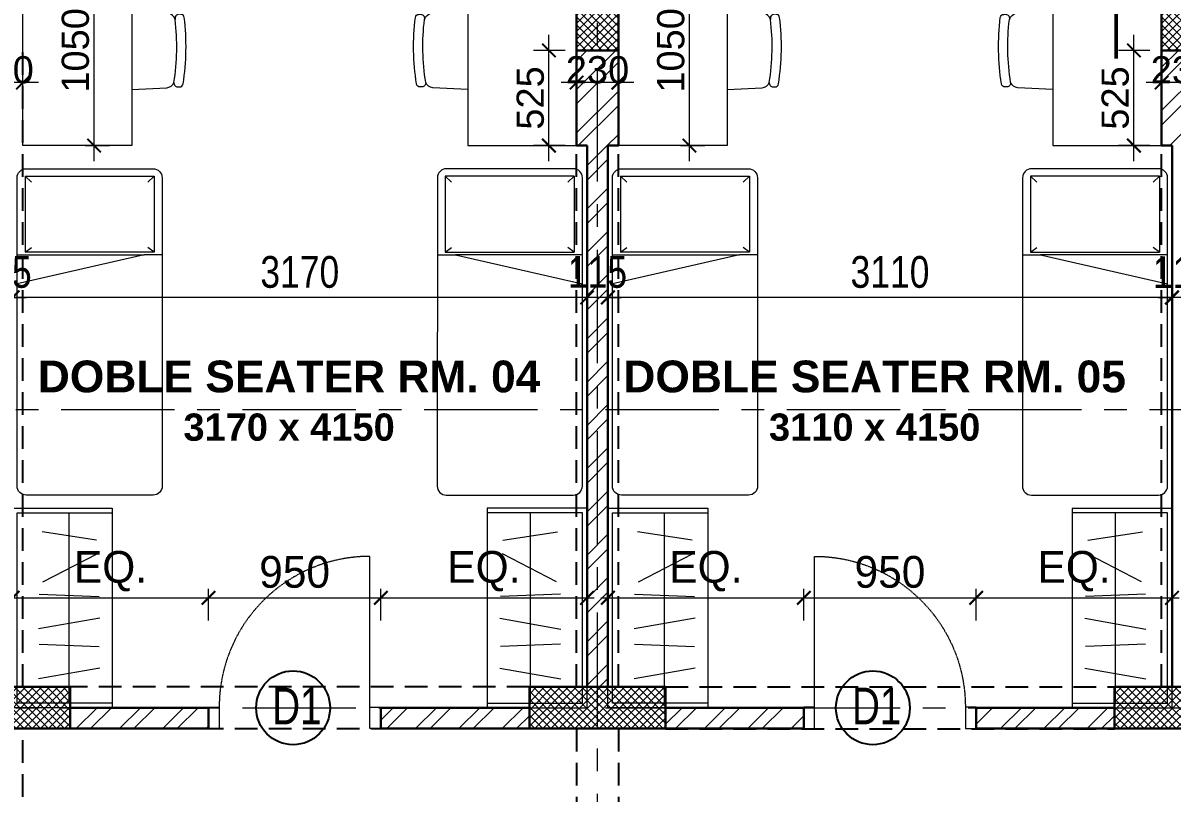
# Model space of a CAD drawing. Header units: millimetres. Extents: x -286480 to 108094, y -227925 to 10018.
# Drawn here: x -72742 to -66407, y -130936 to -126690 of the extents above; entities that cross this region are included whole.
import ezdxf

# ---------------------------------------------------------------- set-up
doc = ezdxf.new("R2010")
doc.units = ezdxf.units.MM
doc.header["$LTSCALE"] = 100
doc.header["$MEASUREMENT"] = 0
doc.header["$PDMODE"] = 67
doc.linetypes.add('CENTER', pattern=[2, 1.25, -0.25, 0.25, -0.25])
doc.linetypes.add('DASHED2', pattern=[0.375, 0.25, -0.125])
doc.layers.get('0').update_dxf_attribs({"lineweight": 25})
for name, color, linetype, lineweight in [('A-ANNO-COLUMN-HATCH', 253, 'Continuous', 9), ('A-ANNO-DOOR', 40, 'Continuous', 18), ('A-ANNO-GRID', 251, 'CENTER', 9), ('A-ANNO-TEXT', 7, 'Continuous', 25), ('A-ANNO-WALL', 1, 'Continuous', 30), ('beam', 3, 'Continuous', 20), ('dim', 7, 'Continuous', 13), ('DIM INTERIOR', 4, 'Continuous', 5), ('DW-NO', 7, 'Continuous', 25), ('FURNITURE LAYOUT', 37, 'Continuous', 15), ('S-COL', 4, 'Continuous', 30), ('WALL HATCH', 24, 'Continuous', 9)]:
    doc.layers.add(name, color=color, linetype=linetype, lineweight=lineweight)
doc.styles.add('ARIAL', font='arial.ttf', dxfattribs={"width": 0.8})
doc.styles.add('CENTURY-GOTHIC', font='GOTHIC.TTF', dxfattribs={"height": 175})
doc.styles.add('SIZE', font='arial.ttf', dxfattribs={"width": 0.75, "height": 200})
doc.styles.get("Standard").update_dxf_attribs({"font": 'sanss___.ttf'})
doc.styles.add('Tower', font='arial.ttf', dxfattribs={"height": 250})
doc.dimstyles.new('1.125', dxfattribs={"dimtxt": 175, "dimasz": 75, "dimexe": 50, "dimexo": 50, "dimgap": 50, "dimtad": 1, "dimdec": 0, "dimrnd": 5, "dimzin": 0, "dimdsep": 46, "dimtxsty": 'CENTURY-GOTHIC', "dimblk": 'ARCHTICK', "dimcen": 5, "dimdle": 40, "dimclrd": 256, "dimclre": 8, "dimclrt": 213, "dimadec": 0, "dimazin": 0, "dimtfac": 1, "dimtdec": 0, "dimtofl": 0, "dimtmove": 2, "dimatfit": 2, "dimldrblk": 'OPEN30', "dimfxl": 80, "dimtolj": 1, "dimtzin": 0, "dimlwd": 15, "dimlwe": 9, "dimarcsym": 1})
doc.dimstyles.new('D 75', dxfattribs={"dimtxt": 175, "dimasz": 75, "dimexe": 100, "dimexo": 100, "dimgap": 50, "dimtad": 1, "dimdec": 0, "dimrnd": 5, "dimzin": 0, "dimdsep": 46, "dimtxsty": 'ARIAL', "dimblk": 'ARCHTICK', "dimcen": 0.09, "dimdle": 100, "dimclrd": 256, "dimclrt": 256, "dimadec": 0, "dimazin": 0, "dimtfac": 1, "dimtdec": 0, "dimtix": 1, "dimtofl": 0, "dimtmove": 1, "dimatfit": 3, "dimfxl": 135, "dimtolj": 1, "dimtzin": 0, "dimlwd": 9, "dimlwe": 9, "dimarcsym": 0})
doc.dimstyles.new('D100', dxfattribs={"dimtxt": 175, "dimasz": 100, "dimexe": 85, "dimexo": 85, "dimgap": 25, "dimtad": 3, "dimdec": 0, "dimrnd": 5, "dimtxsty": 'Standard', "dimblk": 'ARCHTICK', "dimcen": 100, "dimdle": 85, "dimclrd": 256, "dimclre": 256, "dimclrt": 256, "dimadec": 0, "dimazin": 0, "dimtfac": 1, "dimtdec": 0, "dimtmove": 1, "dimatfit": 3, "dimfxl": 300, "dimlwd": -1, "dimlwe": -1, "dimarcsym": 0})
pattern_1 = [(45, (-169512.16, 128468.05), (-119.32427, 119.32427), []), (45, (-169432.6, 128468.05), (-119.32427, 119.32427), [])]
pattern_2 = [(45, (-189486.547, -163836.948), (-22.097087, 22.097087), []), (135, (-189486.547, -163836.948), (-22.097087, -22.097087), [])]

# ---------------------------------------------------------------- blocks, each defined once
blk = doc.blocks.new('A$C0E3E786B-flat-1')
at = {"ltscale": 0.1}
for p, q in [((855.2, 288.7, 0), (240.1, -46.1, 0)), ((1735, -1224.8, 0), (922.8, 268.6, 0)), ((220.2, -113.9, 0), (1032.4, -1607.3, 0)), ((1500.5, -885, 0), (875.6, -1225.1, 0)), ((1532.3, -852, 0), (1444.7, -899.7, 0)), ((1500.5, -885, 0), (1482.4, -924.7, 0)), ((1701.1, -1254, 0), (1500.5, -885, 0)), ((1444.7, -899.7, 0), (752.9, -1093.3, 0)), ((829.6, -1234.5, 0), (1444.7, -899.7, 0)), ((875.6, -1225.1, 0), (918.9, -1231.4, 0)), ((1076.3, -1594.1, 0), (875.6, -1225.1, 0)), ((1076.3, -1594.1, 0), (1701.1, -1254, 0)), ((1701.1, -1254, 0), (1654.4, -1240.9, 0)), ((1100.1, -1627.4, 0), (1715.1, -1292.6, 0)), ((1076.3, -1594.1, 0), (1090.9, -1547.7, 0))]:
    blk.add_line(p, q, dxfattribs=at)
for centre, start_param, end_param in [((879, 244.7, 0), 1.628397, 3.199193), ((264, -90, 0), 3.199193, 4.76999), ((1691.3, -1248.7, 0), 0.057601, 1.628397), ((1076.2, -1583.5, 0), 4.76999, 6.340786)]:
    blk.add_ellipse(centre, major_axis=(21.3, -45.2), ratio=0.996988, start_param=start_param, end_param=end_param, dxfattribs=at)
blk = doc.blocks.new('_ArchTick')
at = {"const_width": 0.15}
blk.add_lwpolyline([(-0.5, -0.5), (0.5, 0.5)], dxfattribs=at)
blk = doc.blocks.new('*D796')
at = {"layer": 'Defpoints', "color": 0, "ltscale": 0.1, "transparency": 16777216}
for p in [(-72799.1, -128202.9), (-72799.1, -128536.4, 5.7), (-69631.6, -128536.4, -10.1)]:
    blk.add_point(p, dxfattribs=at)
at = {"layer": 'dim', "color": 0, "lineweight": 9, "ltscale": 0.1, "transparency": 16777216}
for p, q in [((-72799.1, -128436.4), (-72799.1, -128102.9)), ((-69631.6, -128436.4), (-69631.6, -128102.9))]:
    blk.add_line(p, q, dxfattribs=at)
at = {"layer": 'dim', "lineweight": 9, "ltscale": 0.1, "transparency": 16777216}
blk.add_line((-69531.6, -128202.9), (-72899.1, -128202.9), dxfattribs=at)
at = {"layer": 'dim', "lineweight": 9, "ltscale": 0.1, "transparency": 16777216, "xscale": 75, "yscale": 75, "zscale": 75, "rotation": 180}
blk.add_blockref('_ArchTick', (-72799.1, -128202.9), dxfattribs=at)
at = {"layer": 'dim', "lineweight": 9, "ltscale": 0.1, "transparency": 16777216, "xscale": 75, "yscale": 75, "zscale": 75}
blk.add_blockref('_ArchTick', (-69631.6, -128202.9), dxfattribs=at)
at = {"layer": 'dim', "ltscale": 0.1, "transparency": 16777216, "insert": (-71215.4, -128063.5), "char_height": 175, "attachment_point": 5, "style": 'ARIAL'}
blk.add_mtext('\\A1;3170', dxfattribs=at)
blk = doc.blocks.new('*D797')
at = {"layer": 'Defpoints', "color": 0, "ltscale": 0.1, "transparency": 16777216}
for p in [(-69516.6, -128202.9), (-69516.6, -128536.4, -10.1), (-66406.6, -128536.5, 27.9)]:
    blk.add_point(p, dxfattribs=at)
at = {"layer": 'dim', "color": 0, "lineweight": 9, "ltscale": 0.1, "transparency": 16777216}
for p, q in [((-69516.6, -128436.4), (-69516.6, -128102.9)), ((-66406.6, -128436.5), (-66406.6, -128102.9))]:
    blk.add_line(p, q, dxfattribs=at)
at = {"layer": 'dim', "lineweight": 9, "ltscale": 0.1, "transparency": 16777216}
blk.add_line((-66306.6, -128202.9), (-69616.6, -128202.9), dxfattribs=at)
at = {"layer": 'dim', "lineweight": 9, "ltscale": 0.1, "transparency": 16777216, "xscale": 75, "yscale": 75, "zscale": 75, "rotation": 180}
blk.add_blockref('_ArchTick', (-69516.6, -128202.9), dxfattribs=at)
at = {"layer": 'dim', "lineweight": 9, "ltscale": 0.1, "transparency": 16777216, "xscale": 75, "yscale": 75, "zscale": 75}
blk.add_blockref('_ArchTick', (-66406.6, -128202.9), dxfattribs=at)
at = {"layer": 'dim', "ltscale": 0.1, "transparency": 16777216, "insert": (-67961.6, -128063.5), "char_height": 175, "attachment_point": 5, "style": 'ARIAL'}
blk.add_mtext('\\A1;3110', dxfattribs=at)
blk = doc.blocks.new('*D801')
at = {"layer": 'Defpoints', "color": 0, "ltscale": 0.1, "transparency": 16777216}
for p in [(-66406.6, -128204.3), (-66406.6, -128527.8, 0), (-66291.6, -128527.8)]:
    blk.add_point(p, dxfattribs=at)
at = {"layer": 'dim', "color": 0, "lineweight": 9, "ltscale": 0.1, "transparency": 16777216}
for p, q in [((-66406.6, -128427.8), (-66406.6, -128104.3)), ((-66291.6, -128427.8), (-66291.6, -128104.3))]:
    blk.add_line(p, q, dxfattribs=at)
at = {"layer": 'dim', "lineweight": 9, "ltscale": 0.1, "transparency": 16777216}
for p, q in [((-66406.6, -128204.3), (-66481.6, -128204.3)), ((-66291.6, -128204.3), (-66216.6, -128204.3))]:
    blk.add_line(p, q, dxfattribs=at)
at = {"layer": 'dim', "lineweight": 9, "ltscale": 0.1, "transparency": 16777216, "xscale": 75, "yscale": 75, "zscale": 75}
blk.add_blockref('_ArchTick', (-66406.6, -128204.3), dxfattribs=at)
at = {"layer": 'dim', "lineweight": 9, "ltscale": 0.1, "transparency": 16777216, "xscale": 75, "yscale": 75, "zscale": 75, "rotation": 180}
blk.add_blockref('_ArchTick', (-66291.6, -128204.3), dxfattribs=at)
at = {"layer": 'dim', "ltscale": 0.1, "transparency": 16777216, "insert": (-66349.1, -128064.9), "char_height": 175, "attachment_point": 5, "style": 'ARIAL'}
blk.add_mtext('\\A1;115', dxfattribs=at)
blk = doc.blocks.new('*D802')
at = {"layer": 'Defpoints', "color": 0, "ltscale": 0.1, "transparency": 16777216}
for p in [(-69516.6, -128202.8), (-69631.6, -128526.4), (-69516.6, -128526.4, 0)]:
    blk.add_point(p, dxfattribs=at)
at = {"layer": 'dim', "color": 0, "lineweight": 9, "ltscale": 0.1, "transparency": 16777216}
for p, q in [((-69631.6, -128426.4), (-69631.6, -128102.8)), ((-69516.6, -128426.4), (-69516.6, -128102.8))]:
    blk.add_line(p, q, dxfattribs=at)
at = {"layer": 'dim', "lineweight": 9, "ltscale": 0.1, "transparency": 16777216}
for p, q in [((-69631.6, -128202.8), (-69706.6, -128202.8)), ((-69516.6, -128202.8), (-69441.6, -128202.8))]:
    blk.add_line(p, q, dxfattribs=at)
at = {"layer": 'dim', "lineweight": 9, "ltscale": 0.1, "transparency": 16777216, "xscale": 75, "yscale": 75, "zscale": 75}
blk.add_blockref('_ArchTick', (-69631.6, -128202.8), dxfattribs=at)
at = {"layer": 'dim', "lineweight": 9, "ltscale": 0.1, "transparency": 16777216, "xscale": 75, "yscale": 75, "zscale": 75, "rotation": 180}
blk.add_blockref('_ArchTick', (-69516.6, -128202.8), dxfattribs=at)
at = {"layer": 'dim', "ltscale": 0.1, "transparency": 16777216, "insert": (-69574.1, -128063.5), "char_height": 175, "attachment_point": 5, "style": 'ARIAL'}
blk.add_mtext('\\A1;115', dxfattribs=at)
blk = doc.blocks.new('*D803')
at = {"layer": 'Defpoints', "color": 0, "ltscale": 0.1, "transparency": 16777216}
for p in [(-72914.1, -128202.9), (-72914.1, -128526.4, 0), (-72799.1, -128526.4)]:
    blk.add_point(p, dxfattribs=at)
at = {"layer": 'dim', "color": 0, "lineweight": 9, "ltscale": 0.1, "transparency": 16777216}
for p, q in [((-72914.1, -128426.4), (-72914.1, -128102.9)), ((-72799.1, -128426.4), (-72799.1, -128102.9))]:
    blk.add_line(p, q, dxfattribs=at)
at = {"layer": 'dim', "lineweight": 9, "ltscale": 0.1, "transparency": 16777216}
for p, q in [((-72914.1, -128202.9), (-72989.1, -128202.9)), ((-72799.1, -128202.9), (-72724.1, -128202.9))]:
    blk.add_line(p, q, dxfattribs=at)
at = {"layer": 'dim', "lineweight": 9, "ltscale": 0.1, "transparency": 16777216, "xscale": 75, "yscale": 75, "zscale": 75}
blk.add_blockref('_ArchTick', (-72914.1, -128202.9), dxfattribs=at)
at = {"layer": 'dim', "lineweight": 9, "ltscale": 0.1, "transparency": 16777216, "xscale": 75, "yscale": 75, "zscale": 75, "rotation": 180}
blk.add_blockref('_ArchTick', (-72799.1, -128202.9), dxfattribs=at)
at = {"layer": 'dim', "ltscale": 0.1, "transparency": 16777216, "insert": (-72856.6, -128063.5), "char_height": 175, "attachment_point": 5, "style": 'ARIAL'}
blk.add_mtext('\\A1;115', dxfattribs=at)
blk = doc.blocks.new('*D847')
at = {"layer": 'Defpoints', "color": 0, "ltscale": 0.1, "transparency": 16777216}
for p in [(-71719.1, -129859.3), (-72799.1, -129919.9, -18.6), (-71719.1, -130034.9, -4.9)]:
    blk.add_point(p, dxfattribs=at)
at = {"layer": 'dim', "lineweight": 15, "ltscale": 0.1, "transparency": 16777216}
blk.add_line((-72839.1, -129859.3), (-71679.1, -129859.3), dxfattribs=at)
at = {"layer": 'dim', "color": 8, "lineweight": 9, "ltscale": 0.1, "transparency": 16777216}
for p, q in [((-72799.1, -129869.9), (-72799.1, -129809.3)), ((-71719.1, -129984.9), (-71719.1, -129809.3))]:
    blk.add_line(p, q, dxfattribs=at)
at = {"layer": 'dim', "lineweight": 15, "ltscale": 0.1, "transparency": 16777216, "xscale": 75, "yscale": 75, "zscale": 75, "rotation": 180}
blk.add_blockref('_ArchTick', (-72799.1, -129859.3), dxfattribs=at)
at = {"layer": 'dim', "lineweight": 15, "ltscale": 0.1, "transparency": 16777216, "xscale": 75, "yscale": 75, "zscale": 75}
blk.add_blockref('_ArchTick', (-71719.1, -129859.3), dxfattribs=at)
at = {"layer": 'dim', "color": 213, "ltscale": 0.1, "transparency": 16777216, "insert": (-72259.1, -129712.7), "char_height": 175, "attachment_point": 5, "style": 'CENTURY-GOTHIC'}
blk.add_mtext('\\A1;EQ.', dxfattribs=at)
blk = doc.blocks.new('_Open30')
at = {"color": 0, "linetype": 'ByBlock', "lineweight": -2}
for p, q in [((-1, 0.268), (0, 0)), ((0, 0), (-1, -0.268)), ((0, 0), (-1, 0))]:
    blk.add_line(p, q, dxfattribs=at)
blk = doc.blocks.new('*D848')
at = {"layer": 'Defpoints', "color": 0, "ltscale": 0.1, "transparency": 16777216}
for p in [(-70769.1, -129859.3), (-71719.1, -130034.9, -13.2), (-70769.1, -130034.9, -13.2)]:
    blk.add_point(p, dxfattribs=at)
at = {"layer": 'dim', "lineweight": 15, "ltscale": 0.1, "transparency": 16777216}
blk.add_line((-71759.1, -129859.3), (-70729.1, -129859.3), dxfattribs=at)
at = {"layer": 'dim', "color": 8, "lineweight": 9, "ltscale": 0.1, "transparency": 16777216}
for p, q in [((-71719.1, -129984.9), (-71719.1, -129809.3)), ((-70769.1, -129984.9), (-70769.1, -129809.3))]:
    blk.add_line(p, q, dxfattribs=at)
at = {"layer": 'dim', "lineweight": 15, "ltscale": 0.1, "transparency": 16777216, "xscale": 75, "yscale": 75, "zscale": 75, "rotation": 180}
blk.add_blockref('_ArchTick', (-71719.1, -129859.3), dxfattribs=at)
at = {"layer": 'dim', "lineweight": 15, "ltscale": 0.1, "transparency": 16777216, "xscale": 75, "yscale": 75, "zscale": 75}
blk.add_blockref('_ArchTick', (-70769.1, -129859.3), dxfattribs=at)
at = {"layer": 'dim', "color": 213, "ltscale": 0.1, "transparency": 16777216, "insert": (-71244.1, -129717.4), "char_height": 175, "attachment_point": 5, "style": 'CENTURY-GOTHIC'}
blk.add_mtext('\\A1;950', dxfattribs=at)
blk = doc.blocks.new('*D849')
at = {"layer": 'Defpoints', "color": 0, "ltscale": 0.1, "transparency": 16777216}
for p in [(-69631.6, -129859.3), (-70769.1, -130034.9, -13), (-69631.6, -130034.9, -18.9)]:
    blk.add_point(p, dxfattribs=at)
at = {"layer": 'dim', "lineweight": 15, "ltscale": 0.1, "transparency": 16777216}
blk.add_line((-70809.1, -129859.3), (-69591.6, -129859.3), dxfattribs=at)
at = {"layer": 'dim', "color": 8, "lineweight": 9, "ltscale": 0.1, "transparency": 16777216}
for p, q in [((-70769.1, -129984.9), (-70769.1, -129809.3)), ((-69631.6, -129984.9), (-69631.6, -129809.3))]:
    blk.add_line(p, q, dxfattribs=at)
at = {"layer": 'dim', "lineweight": 15, "ltscale": 0.1, "transparency": 16777216, "xscale": 75, "yscale": 75, "zscale": 75, "rotation": 180}
blk.add_blockref('_ArchTick', (-70769.1, -129859.3), dxfattribs=at)
at = {"layer": 'dim', "lineweight": 15, "ltscale": 0.1, "transparency": 16777216, "xscale": 75, "yscale": 75, "zscale": 75}
blk.add_blockref('_ArchTick', (-69631.6, -129859.3), dxfattribs=at)
at = {"layer": 'dim', "color": 213, "ltscale": 0.1, "transparency": 16777216, "insert": (-70200.4, -129712.7), "char_height": 175, "attachment_point": 5, "style": 'CENTURY-GOTHIC'}
blk.add_mtext('\\A1;EQ.', dxfattribs=at)
blk = doc.blocks.new('*D851')
at = {"layer": 'Defpoints', "color": 0, "ltscale": 0.1, "transparency": 16777216}
for p in [(-68436.6, -129859.3), (-69516.6, -130045.4, -12), (-68436.6, -130034.9, -10.6)]:
    blk.add_point(p, dxfattribs=at)
at = {"layer": 'dim', "lineweight": 15, "ltscale": 0.1, "transparency": 16777216}
blk.add_line((-69556.6, -129859.3), (-68396.6, -129859.3), dxfattribs=at)
at = {"layer": 'dim', "color": 8, "lineweight": 9, "ltscale": 0.1, "transparency": 16777216}
for p, q in [((-69516.6, -129995.4), (-69516.6, -129809.3)), ((-68436.6, -129984.9), (-68436.6, -129809.3))]:
    blk.add_line(p, q, dxfattribs=at)
at = {"layer": 'dim', "lineweight": 15, "ltscale": 0.1, "transparency": 16777216, "xscale": 75, "yscale": 75, "zscale": 75, "rotation": 180}
blk.add_blockref('_ArchTick', (-69516.6, -129859.3), dxfattribs=at)
at = {"layer": 'dim', "lineweight": 15, "ltscale": 0.1, "transparency": 16777216, "xscale": 75, "yscale": 75, "zscale": 75}
blk.add_blockref('_ArchTick', (-68436.6, -129859.3), dxfattribs=at)
at = {"layer": 'dim', "color": 213, "ltscale": 0.1, "transparency": 16777216, "insert": (-68976.6, -129712.7), "char_height": 175, "attachment_point": 5, "style": 'CENTURY-GOTHIC'}
blk.add_mtext('\\A1;EQ.', dxfattribs=at)
blk = doc.blocks.new('*D852')
at = {"layer": 'Defpoints', "color": 0, "ltscale": 0.1, "transparency": 16777216}
for p in [(-67486.6, -129859.3), (-68436.6, -130034.9, -10.6), (-67486.6, -130034.9, -10.5)]:
    blk.add_point(p, dxfattribs=at)
at = {"layer": 'dim', "lineweight": 15, "ltscale": 0.1, "transparency": 16777216}
blk.add_line((-68476.6, -129859.3), (-67446.6, -129859.3), dxfattribs=at)
at = {"layer": 'dim', "color": 8, "lineweight": 9, "ltscale": 0.1, "transparency": 16777216}
for p, q in [((-68436.6, -129984.9), (-68436.6, -129809.3)), ((-67486.6, -129984.9), (-67486.6, -129809.3))]:
    blk.add_line(p, q, dxfattribs=at)
at = {"layer": 'dim', "lineweight": 15, "ltscale": 0.1, "transparency": 16777216, "xscale": 75, "yscale": 75, "zscale": 75, "rotation": 180}
blk.add_blockref('_ArchTick', (-68436.6, -129859.3), dxfattribs=at)
at = {"layer": 'dim', "lineweight": 15, "ltscale": 0.1, "transparency": 16777216, "xscale": 75, "yscale": 75, "zscale": 75}
blk.add_blockref('_ArchTick', (-67486.6, -129859.3), dxfattribs=at)
at = {"layer": 'dim', "color": 213, "ltscale": 0.1, "transparency": 16777216, "insert": (-67961.6, -129717.4), "char_height": 175, "attachment_point": 5, "style": 'CENTURY-GOTHIC'}
blk.add_mtext('\\A1;950', dxfattribs=at)
blk = doc.blocks.new('*D853')
at = {"layer": 'Defpoints', "color": 0, "ltscale": 0.1, "transparency": 16777216}
for p in [(-66406.6, -129859.3), (-67486.6, -130034.9, -10.5), (-66406.6, -130035, 26.1)]:
    blk.add_point(p, dxfattribs=at)
at = {"layer": 'dim', "lineweight": 15, "ltscale": 0.1, "transparency": 16777216}
blk.add_line((-67526.6, -129859.3), (-66366.6, -129859.3), dxfattribs=at)
at = {"layer": 'dim', "color": 8, "lineweight": 9, "ltscale": 0.1, "transparency": 16777216}
for p, q in [((-67486.6, -129984.9), (-67486.6, -129809.3)), ((-66406.6, -129985), (-66406.6, -129809.3))]:
    blk.add_line(p, q, dxfattribs=at)
at = {"layer": 'dim', "lineweight": 15, "ltscale": 0.1, "transparency": 16777216, "xscale": 75, "yscale": 75, "zscale": 75, "rotation": 180}
blk.add_blockref('_ArchTick', (-67486.6, -129859.3), dxfattribs=at)
at = {"layer": 'dim', "lineweight": 15, "ltscale": 0.1, "transparency": 16777216, "xscale": 75, "yscale": 75, "zscale": 75}
blk.add_blockref('_ArchTick', (-66406.6, -129859.3), dxfattribs=at)
at = {"layer": 'dim', "color": 213, "ltscale": 0.1, "transparency": 16777216, "insert": (-66946.6, -129712.7), "char_height": 175, "attachment_point": 5, "style": 'CENTURY-GOTHIC'}
blk.add_mtext('\\A1;EQ.', dxfattribs=at)
blk = doc.blocks.new('door-700')
at = {"linetype": 'Continuous'}
for p, q in [((-50, 100), (-50, 800)), ((-800, 100), (-800, 0)), ((0, 100), (0, 0))]:
    blk.add_line(p, q, dxfattribs=at)
at = {"linetype": 'DASHED2', "ltscale": 0.1}
blk.add_arc((-50, 100), 700, 90, 180, dxfattribs=at)
at = {"linetype": 'Continuous'}
for points in [[(-750, 0), (-800, 0), (-800, 100), (-750, 100)], [(0, 0), (-50, 0), (-50, 100), (0, 100)]]:
    blk.add_3dface(points, dxfattribs=at)
blk = doc.blocks.new('table')
at = {"layer": 'FURNITURE LAYOUT', "ltscale": 0.1, "extrusion": (0.00024973, 0.002858, 0.999996)}
for p, q in [((102448.2, -203232.7, 8), (102255.7, -203241.8, 8.1)), ((102248.5, -203652.8, 9.3), (102448.2, -203670.1, 9.3))]:
    blk.add_line(p, q, dxfattribs=at)
at = {"layer": 'FURNITURE LAYOUT', "ltscale": 0.1, "elevation": 7.1}
blk.add_lwpolyline([(102448.3, -202922.9), (103048.2, -202922.9), (103048.2, -203972.9), (102448.3, -203972.9)], close=True, dxfattribs=at)
at = {"layer": 'FURNITURE LAYOUT', "ltscale": 0.1, "extrusion": (0.00024973, 0.002858, 0.999996), "elevation": -547.2}
blk.add_lwpolyline([(102216, -203270, 0.431626), (102195.6, -203246), (102185.5, -203245.8, 0.368177), (102165.4, -203262.3, 0.069082), (102158.9, -203628.8, 0.368177), (102178.3, -203646), (102188.5, -203646.2, 0.497842), (102209, -203617.4)], format="xyb", dxfattribs=at)
at = {"layer": 'FURNITURE LAYOUT', "ltscale": 0.1, "extrusion": (0.00024973, 0.002858, 0.999996)}
for centre, radius, start, end in [((103479.8, -203469, -547.2), 1279.4, 171.05364, 186.65831), ((102261.7, -203291.1, -547.2), 50.4, 96.90514, 155.33566), ((102255.9, -203603.8, -547.2), 48.8, 196.10221, 261.32794)]:
    blk.add_arc(centre, radius, start, end, dxfattribs=at)
blk = doc.blocks.new('cb')
at = {"layer": 'FURNITURE LAYOUT', "ltscale": 0.1, "extrusion": (-0.008908, -0.002858, 0.999956)}
for p, q in [((-25800.7, -129393.6, 17.8), (-25800.7, -130443.6, 14.8)), ((-25632.1, -129587.2, 18.8), (-25969.4, -129527.9, 16)), ((-25967, -129720.4, 15.4), (-25636.4, -129706.4, 18.4)), ((-25632.1, -129862.6, 18), (-25969.4, -129803.2, 15.2)), ((-25967, -129995.7, 14.6), (-25636.4, -129981.8, 17.6)), ((-25945.4, -130063.9, 14.6), (-25647.1, -130217, 16.9)), ((-25649.6, -130293.4, 16.6), (-25950.5, -130338.9, 13.8))]:
    blk.add_line(p, q, dxfattribs=at)
at = {"layer": 'FURNITURE LAYOUT', "ltscale": 0.1, "extrusion": (-0.008908, -0.002858, 0.999956), "elevation": 617.5}
blk.add_lwpolyline([(-26112, -129367.4), (-26112.1, -130467.4), (-25562.1, -130467.4), (-25562, -129367.4)], close=True, dxfattribs=at)
blk.add_lwpolyline([(-25562, -129392.4), (-26087, -129392.4), (-26087.1, -130442.4), (-25562.1, -130442.4)], dxfattribs=at)
blk = doc.blocks.new('*D658')
at = {"layer": 'Defpoints', "color": 0, "ltscale": 0.1, "transparency": 16777216}
for p in [(-72971.7, -127018.3), (-72971.7, -127136.3, 22.2), (-72741.7, -127136.3, -72.3)]:
    blk.add_point(p, dxfattribs=at)
at = {"layer": 'DIM INTERIOR', "ltscale": 0.1, "transparency": 16777216}
for p, q in [((-72971.7, -127051.8), (-72971.7, -126933.3)), ((-72741.7, -127056.2), (-72741.7, -126933.3)), ((-72656.7, -127018.3), (-73056.7, -127018.3))]:
    blk.add_line(p, q, dxfattribs=at)
at = {"layer": 'DIM INTERIOR', "ltscale": 0.1, "transparency": 16777216, "xscale": 75, "yscale": 75, "zscale": 75, "rotation": 180}
blk.add_blockref('_ArchTick', (-72971.7, -127018.3), dxfattribs=at)
at = {"layer": 'DIM INTERIOR', "ltscale": 0.1, "transparency": 16777216, "xscale": 75, "yscale": 75, "zscale": 75}
blk.add_blockref('_ArchTick', (-72741.7, -127018.3), dxfattribs=at)
at = {"layer": 'DIM INTERIOR', "ltscale": 0.1, "transparency": 16777216, "insert": (-72856.7, -126948.6), "char_height": 175, "attachment_point": 5}
blk.add_mtext('{\\H0.85714x;230}', dxfattribs=at)
blk = doc.blocks.new('*D659')
at = {"layer": 'Defpoints', "color": 0, "ltscale": 0.1, "transparency": 16777216}
for p in [(-72504.3, -126315.8, -72.3), (-72349.7, -126315.8), (-72492.5, -127365.8, -189)]:
    blk.add_point(p, dxfattribs=at)
at = {"layer": 'DIM INTERIOR', "ltscale": 0.1, "transparency": 16777216}
for p, q in [((-72349.7, -127450.8), (-72349.7, -126230.8)), ((-72422.9, -126315.8), (-72264.7, -126315.8)), ((-72399.4, -127365.8), (-72264.7, -127365.8))]:
    blk.add_line(p, q, dxfattribs=at)
at = {"layer": 'DIM INTERIOR', "ltscale": 0.1, "transparency": 16777216, "xscale": 75, "yscale": 75, "zscale": 75}
for p, rotation in [((-72349.7, -126315.8), 90), ((-72349.7, -127365.8), 270)]:
    blk.add_blockref('_ArchTick', p, dxfattribs=dict(at, rotation=rotation))
at = {"layer": 'DIM INTERIOR', "ltscale": 0.1, "transparency": 16777216, "insert": (-72452, -126840.8), "char_height": 175, "attachment_point": 5, "rotation": 90}
blk.add_mtext('{\\H0.85714x;1050}', dxfattribs=at)
blk = doc.blocks.new('*D660')
at = {"layer": 'Defpoints', "color": 0, "ltscale": 0.1, "transparency": 16777216}
for p in [(-69689.2, -127018.3), (-69689.2, -127136.3, 22.2), (-69459.2, -127136.3, -72.3)]:
    blk.add_point(p, dxfattribs=at)
at = {"layer": 'DIM INTERIOR', "ltscale": 0.1, "transparency": 16777216}
for p, q in [((-69689.2, -127051.8), (-69689.2, -126933.3)), ((-69459.2, -127056.2), (-69459.2, -126933.3)), ((-69374.2, -127018.3), (-69774.2, -127018.3))]:
    blk.add_line(p, q, dxfattribs=at)
at = {"layer": 'DIM INTERIOR', "ltscale": 0.1, "transparency": 16777216, "xscale": 75, "yscale": 75, "zscale": 75, "rotation": 180}
blk.add_blockref('_ArchTick', (-69689.2, -127018.3), dxfattribs=at)
at = {"layer": 'DIM INTERIOR', "ltscale": 0.1, "transparency": 16777216, "xscale": 75, "yscale": 75, "zscale": 75}
blk.add_blockref('_ArchTick', (-69459.2, -127018.3), dxfattribs=at)
at = {"layer": 'DIM INTERIOR', "ltscale": 0.1, "transparency": 16777216, "insert": (-69574.2, -126948.6), "char_height": 175, "attachment_point": 5}
blk.add_mtext('{\\H0.85714x;230}', dxfattribs=at)
blk = doc.blocks.new('*D661')
at = {"layer": 'Defpoints', "color": 0, "ltscale": 0.1, "transparency": 16777216}
for p in [(-69221.8, -126315.8, -72.3), (-69067.2, -126315.8), (-69210, -127365.8, -189)]:
    blk.add_point(p, dxfattribs=at)
at = {"layer": 'DIM INTERIOR', "ltscale": 0.1, "transparency": 16777216}
for p, q in [((-69067.2, -127450.8), (-69067.2, -126230.8)), ((-69140.4, -126315.8), (-68982.2, -126315.8)), ((-69116.9, -127365.8), (-68982.2, -127365.8))]:
    blk.add_line(p, q, dxfattribs=at)
at = {"layer": 'DIM INTERIOR', "ltscale": 0.1, "transparency": 16777216, "xscale": 75, "yscale": 75, "zscale": 75}
for p, rotation in [((-69067.2, -126315.8), 90), ((-69067.2, -127365.8), 270)]:
    blk.add_blockref('_ArchTick', p, dxfattribs=dict(at, rotation=rotation))
at = {"layer": 'DIM INTERIOR', "ltscale": 0.1, "transparency": 16777216, "insert": (-69169.5, -126840.8), "char_height": 175, "attachment_point": 5, "rotation": 90}
blk.add_mtext('{\\H0.85714x;1050}', dxfattribs=at)
blk = doc.blocks.new('*D662')
at = {"layer": 'Defpoints', "color": 0, "ltscale": 0.1, "transparency": 16777216}
for p in [(-66464.2, -127018.3), (-66464.2, -127136.3, 22.2), (-66234.2, -127136.3, -72.3)]:
    blk.add_point(p, dxfattribs=at)
at = {"layer": 'DIM INTERIOR', "ltscale": 0.1, "transparency": 16777216}
for p, q in [((-66464.2, -127051.8), (-66464.2, -126933.3)), ((-66234.2, -127056.2), (-66234.2, -126933.3)), ((-66149.2, -127018.3), (-66549.2, -127018.3))]:
    blk.add_line(p, q, dxfattribs=at)
at = {"layer": 'DIM INTERIOR', "ltscale": 0.1, "transparency": 16777216, "xscale": 75, "yscale": 75, "zscale": 75, "rotation": 180}
blk.add_blockref('_ArchTick', (-66464.2, -127018.3), dxfattribs=at)
at = {"layer": 'DIM INTERIOR', "ltscale": 0.1, "transparency": 16777216, "xscale": 75, "yscale": 75, "zscale": 75}
blk.add_blockref('_ArchTick', (-66234.2, -127018.3), dxfattribs=at)
at = {"layer": 'DIM INTERIOR', "ltscale": 0.1, "transparency": 16777216, "insert": (-66349.2, -126948.6), "char_height": 175, "attachment_point": 5}
blk.add_mtext('{\\H0.85714x;230}', dxfattribs=at)
blk = doc.blocks.new('*D672')
at = {"layer": 'Defpoints', "color": 0, "ltscale": 0.1, "transparency": 16777216}
for p in [(-69841.9, -126840.8), (-69548.5, -126840.8, 42.6), (-69548.5, -127365.8, 42.6)]:
    blk.add_point(p, dxfattribs=at)
at = {"layer": 'DIM INTERIOR', "ltscale": 0.1, "transparency": 16777216}
for p, q in [((-69841.9, -127450.8), (-69841.9, -126755.8)), ((-69753, -126840.8), (-69926.9, -126840.8)), ((-69753, -127365.8), (-69926.9, -127365.8))]:
    blk.add_line(p, q, dxfattribs=at)
at = {"layer": 'DIM INTERIOR', "ltscale": 0.1, "transparency": 16777216, "xscale": 75, "yscale": 75, "zscale": 75}
for p, rotation in [((-69841.9, -126840.8), 90), ((-69841.9, -127365.8), 270)]:
    blk.add_blockref('_ArchTick', p, dxfattribs=dict(at, rotation=rotation))
at = {"layer": 'DIM INTERIOR', "ltscale": 0.1, "transparency": 16777216, "insert": (-69944.1, -127103.3), "char_height": 175, "attachment_point": 5, "rotation": 90}
blk.add_mtext('{\\H0.85714x;525}', dxfattribs=at)
blk = doc.blocks.new('*D673')
at = {"layer": 'Defpoints', "color": 0, "ltscale": 0.1, "transparency": 16777216}
for p in [(-66616.9, -126840.8), (-66323.5, -126840.8, 42.6), (-66323.5, -127365.8, 42.6)]:
    blk.add_point(p, dxfattribs=at)
at = {"layer": 'DIM INTERIOR', "ltscale": 0.1, "transparency": 16777216}
for p, q in [((-66616.9, -127450.8), (-66616.9, -126755.8)), ((-66528, -126840.8), (-66701.9, -126840.8)), ((-66528, -127365.8), (-66701.9, -127365.8))]:
    blk.add_line(p, q, dxfattribs=at)
at = {"layer": 'DIM INTERIOR', "ltscale": 0.1, "transparency": 16777216, "xscale": 75, "yscale": 75, "zscale": 75}
for p, rotation in [((-66616.9, -126840.8), 90), ((-66616.9, -127365.8), 270)]:
    blk.add_blockref('_ArchTick', p, dxfattribs=dict(at, rotation=rotation))
at = {"layer": 'DIM INTERIOR', "ltscale": 0.1, "transparency": 16777216, "insert": (-66719.1, -127103.3), "char_height": 175, "attachment_point": 5, "rotation": 90}
blk.add_mtext('{\\H0.85714x;525}', dxfattribs=at)

msp = doc.modelspace()

# ---------------------------------------------------------------- hatches: boundary and pattern name
at = {"layer": 'A-ANNO-COLUMN-HATCH', "lineweight": 9, "ltscale": 0.1}
h = msp.add_hatch(dxfattribs=at)
h.set_pattern_fill('ANSI37', color=256, scale=250, angle=-90)
h.set_pattern_definition([(315, (-105379.298, -24674.29), (22.097087, 22.097087), []), (45, (-105379.298, -24674.29), (-22.097087, 22.097087), [])])
h.paths.add_polyline_path([(-69689.1, -126090.8), (-69689.1, -126840.8), (-69459.1, -126840.8), (-69459.1, -126090.8)])
h = msp.add_hatch(dxfattribs=at)
h.set_pattern_fill('ANSI37', color=256, scale=250, angle=-90)
h.set_pattern_definition([(315, (-102154.298, -24674.29), (22.097087, 22.097087), []), (45, (-102154.298, -24674.29), (-22.097087, 22.097087), [])])
h.paths.add_polyline_path([(-66464.1, -126090.8), (-66464.1, -126840.8), (-66234.1, -126840.8), (-66234.1, -126090.8)])
h = msp.add_hatch(dxfattribs=at)
h.set_pattern_fill('ANSI37', color=256, scale=250)
h.set_pattern_definition([(45, (-189429.047, -163836.948), (-22.097087, 22.097087), []), (135, (-189429.047, -163836.948), (-22.097087, -22.097087), [])])
h.paths.add_polyline_path([(-72481.6, -130580.8), (-73231.6, -130580.8), (-73231.6, -130350.8), (-72481.6, -130350.8)])
h = msp.add_hatch(dxfattribs=at)
h.set_pattern_fill('ANSI37', color=256, scale=250)
h.set_pattern_definition(pattern_2)
h.paths.add_polyline_path([(-69199.1, -130580.8), (-69949.1, -130580.8), (-69949.1, -130350.8), (-69199.1, -130350.8)])
h = msp.add_hatch(dxfattribs=at)
h.set_pattern_fill('ANSI37', color=256, scale=250)
h.set_pattern_definition(pattern_2)
h.paths.add_polyline_path([(-65974.1, -130580.8), (-66724.1, -130580.8), (-66724.1, -130350.8), (-65974.1, -130350.8)])
at = {"layer": 'WALL HATCH', "ltscale": 0.1}
h = msp.add_hatch(dxfattribs=at)
h.set_pattern_fill('ANSI32', color=256, scale=450, style=0)
h.set_pattern_definition(pattern_1)
h.paths.add_polyline_path([(-69689.1, -126840.8), (-69459.1, -126840.8), (-69459.1, -127365.8), (-69689.1, -127365.8)])
h = msp.add_hatch(dxfattribs=at)
h.set_pattern_fill('ANSI32', color=256, scale=450, style=0)
h.set_pattern_definition(pattern_1)
h.paths.add_polyline_path([(-66464.1, -126840.9), (-66234.1, -126840.9), (-66234.1, -127365.9), (-66464.1, -127365.9)])
h = msp.add_hatch(dxfattribs=at)
h.set_pattern_fill('ANSI32', color=256, scale=450, style=0)
h.set_pattern_definition(pattern_1)
h.paths.add_polyline_path([(-69631.6, -127365.8), (-69516.6, -127365.8), (-69516.6, -130350.7), (-69631.6, -130350.7)])
h = msp.add_hatch(dxfattribs=at)
h.set_pattern_fill('ANSI32', color=256, scale=450, style=0)
h.set_pattern_definition([(45, (-64480.64, -26915.17), (-119.32427, 119.32427), []), (45, (-64401.09, -26915.17), (-119.32427, 119.32427), [])])
h.paths.add_polyline_path([(-72481.6, -130580.8), (-72481.6, -130465.8), (-71719.1, -130465.8), (-71719.1, -130580.8)])
h = msp.add_hatch(dxfattribs=at)
h.set_pattern_fill('ANSI32', color=256, scale=450, style=0)
h.set_pattern_definition([(45, (-62848.02, -26915.16), (-119.32427, 119.32427), []), (45, (-62768.47, -26915.16), (-119.32427, 119.32427), [])])
h.paths.add_polyline_path([(-70769.1, -130580.8), (-70769.1, -130465.8), (-69949.1, -130465.8), (-69949.1, -130580.8)])
h = msp.add_hatch(dxfattribs=at)
h.set_pattern_fill('ANSI32', color=256, scale=450, style=0)
h.set_pattern_definition([(45, (-61255.64, -26915.17), (-119.32427, 119.32427), []), (45, (-61176.09, -26915.17), (-119.32427, 119.32427), [])])
h.paths.add_polyline_path([(-68436.6, -130465.8), (-69199.1, -130465.8), (-69199.1, -130580.8), (-68436.6, -130580.8)])
h = msp.add_hatch(dxfattribs=at)
h.set_pattern_fill('ANSI32', color=256, scale=450, style=0)
h.set_pattern_definition([(45, (-59623.02, -26915.16), (-119.32427, 119.32427), []), (45, (-59543.47, -26915.16), (-119.32427, 119.32427), [])])
h.paths.add_polyline_path([(-67486.6, -130580.8), (-67486.6, -130465.8), (-66724.1, -130465.8), (-66724.1, -130580.8)])

# ---------------------------------------------------------------- linework, layer by layer
at = {"color": 12, "ltscale": 0.5, "true_color": 0xe00000, "const_width": 20, "elevation": 13.9}
msp.add_lwpolyline([(-66714.4, -126885.8), (-66714.4, -124748.7), (-66954.7, -124748.7)], dxfattribs=at)
at = {"layer": 'A-ANNO-GRID', "color": 54, "ltscale": 5}
for p, q in [((-69574.1, -140564.6, -6.8), (-69574.1, -124318.5, -6.8)), ((-83530.6, -128820.8, 98.4), (-57703.4, -128820.8, 98.4))]:
    msp.add_line(p, q, dxfattribs=at)
at = {"layer": 'A-ANNO-GRID', "color": 6, "ltscale": 5}
msp.add_line((-83530.6, -130465.8, 12.8), (-57703.4, -130465.8, 12.8), dxfattribs=at)
at = {"layer": 'A-ANNO-WALL', "ltscale": 0.1, "extrusion": (-5.90536e-11, -0.002858, 0.999996)}
for p, q in [((-69631.6, -127365.8, 22), (-69631.6, -130350.8, 13.5)), ((-66406.6, -127365.8, 60), (-66406.6, -130350.9, 51.5)), ((-71719.1, -130465.8, 13.2), (-72481.6, -130465.8, 13.2)), ((-71719.1, -130580.8, 21.3), (-71719.1, -130465.8, 21.6)), ((-69949.1, -130465.8, 13.2), (-70769.1, -130465.8, 13.2)), ((-70769.1, -130580.8, 21.2), (-70769.1, -130465.8, 21.5)), ((-71719.1, -130580.8, 12.8), (-72481.6, -130580.8, 12.8)), ((-69949.1, -130580.8, 12.8), (-70769.1, -130580.8, 12.8))]:
    msp.add_line(p, q, dxfattribs=at)
at = {"layer": 'A-ANNO-WALL', "ltscale": 0.1, "extrusion": (5.90536e-11, -0.002858, 0.999996)}
for p, q in [((-69516.6, -127365.8, 22), (-69516.6, -130350.8, 13.5)), ((-69199.1, -130465.8, 13.2), (-68436.6, -130465.8, 15.8)), ((-68436.6, -130580.8, 15.5), (-68436.6, -130465.8, 15.8)), ((-67486.6, -130465.8, 15.8), (-66724.1, -130465.8, 13.2)), ((-67486.6, -130580.8, 15.5), (-67486.6, -130465.8, 15.8)), ((-69199.1, -130580.8, 12.8), (-68436.6, -130580.8, 15.5)), ((-67486.6, -130580.8, 15.5), (-66724.1, -130580.8, 12.8))]:
    msp.add_line(p, q, dxfattribs=at)
at = {"layer": 'A-ANNO-WALL', "ltscale": 0.1}
for points, elevation in [([(-69689.1, -126840.8), (-69689.1, -127365.8), (-69631.6, -127365.8)], 7.7), ([(-69459.1, -126840.8), (-69459.1, -127365.8), (-69516.6, -127365.8)], 7.7), ([(-66464.1, -126840.9), (-66464.1, -127365.9), (-66406.6, -127365.9)], 38.5)]:
    msp.add_lwpolyline(points, dxfattribs=dict(at, elevation=elevation))
at = {"layer": 'beam', "linetype": 'DASHED2', "lineweight": -2, "ltscale": 5, "extrusion": (-5.90536e-11, -0.002858, 0.999996)}
for p, q in [((-69949.1, -130350.9, 12.8), (-72481.6, -130350.9, 12.8)), ((-69949.1, -130580.9, 12.8), (-72481.6, -130580.9, 12.8))]:
    msp.add_line(p, q, dxfattribs=at)
at = {"layer": 'beam', "linetype": 'DASHED2', "lineweight": -2, "ltscale": 5, "extrusion": (5.90536e-11, -0.002858, 0.999996)}
for p, q in [((-69199.1, -130350.9, 12.8), (-66724.1, -130350.9, 12.8)), ((-69199.1, -130580.9, 12.8), (-66724.1, -130580.9, 12.8))]:
    msp.add_line(p, q, dxfattribs=at)
at = {"layer": 'beam', "linetype": 'DASHED2', "lineweight": -2, "ltscale": 5}
for points, elevation in [([(-72741.6, -130350.9), (-72741.6, -126840.8)], 12.8), ([(-69689.1, -130350.9), (-69689.1, -126840.8)], 7.7), ([(-69459.1, -130350.9), (-69459.1, -126840.8)], 7.7), ([(-66464.1, -130350.9), (-66464.1, -126840.8)], 7.7), ([(-72741.6, -132080.9), (-72741.6, -130580.9)], 12.8), ([(-69689.1, -130580.9), (-69689.1, -132080.9)], 7.7), ([(-69689.1, -130580.9), (-69689.1, -132080.9)], 7.7), ([(-69459.1, -130580.9), (-69459.1, -132080.9)], 7.7), ([(-69459.1, -130580.9), (-69459.1, -132080.9)], 7.7)]:
    msp.add_lwpolyline(points, dxfattribs=dict(at, elevation=elevation))
at = {"layer": 'DW-NO', "color": 51}
for centre in [(-71252.5, -130465.8, 90), (-68055.9, -130465.8, -100)]:
    msp.add_circle(centre, 203.6, dxfattribs=at)
at = {"layer": 'S-COL', "ltscale": 0.1}
for points, elevation in [([(-69689.1, -126090.8), (-69689.1, -126840.8), (-69459.1, -126840.8), (-69459.1, -126090.8)], 38.4), ([(-66464.1, -126090.8), (-66464.1, -126840.8), (-66234.1, -126840.8), (-66234.1, -126090.8)], 51.3), ([(-72481.6, -130580.8), (-73231.6, -130580.8), (-73231.6, -130350.8), (-72481.6, -130350.8)], -19.6), ([(-69199.1, -130580.8), (-69949.1, -130580.8), (-69949.1, -130350.8), (-69199.1, -130350.8)], 7.7), ([(-65974.1, -130580.8), (-66724.1, -130580.8), (-66724.1, -130350.8), (-65974.1, -130350.8)], 7.7)]:
    msp.add_lwpolyline(points, close=True, dxfattribs=dict(at, elevation=elevation))

# ---------------------------------------------------------------- block references
at = {"layer": 'A-ANNO-DOOR', "extrusion": (-5.90536e-11, -0.002858, 0.999996), "xscale": 1.187500030388742, "yscale": 1.187500030388742, "zscale": 1.187500030388742}
msp.add_blockref('door-700', (-70769.1, -130580.2, 394.7), dxfattribs=at)
at = {"layer": 'A-ANNO-DOOR', "extrusion": (5.90536e-11, -0.002858, 0.999996), "xscale": -1.187500030388742, "yscale": 1.187500030388742, "zscale": 1.187500030388742}
msp.add_blockref('door-700', (-68436.6, -130580.1, 388.7), dxfattribs=at)
at = {"layer": 'FURNITURE LAYOUT', "rotation": 180}
for name, p in [('table', (30306.5, -330288.7, 5.7)), ('table', (33589, -330288.7, 0.7)), ('cb', (-95744.8, -259834.5, -45.3)), ('cb', (-92519.8, -259834.6, -7.3))]:
    msp.add_blockref(name, p, dxfattribs=at)
at = {"layer": 'FURNITURE LAYOUT', "xscale": -1, "rotation": 180}
for name, p in [('table', (-172737.3, -330288.7, 0.7)), ('table', (-169512.3, -330288.7, 31.4)), ('cb', (-46685.9, -259834.4, 9.9)), ('cb', (-43403.4, -259834.4, -60.3))]:
    msp.add_blockref(name, p, dxfattribs=at)
at = {"layer": 'FURNITURE LAYOUT', "ltscale": 0.1, "extrusion": (-0.000249617, 0.002858, -0.999996), "xscale": -1, "rotation": 208.5527968111924}
for p in [(72800.2, -129447.9, -367.5), (66292.4, -129447.9, -369.1)]:
    msp.add_blockref('A$C0E3E786B-flat-1', p, dxfattribs=at)
at = {"layer": 'FURNITURE LAYOUT', "ltscale": 0.1, "extrusion": (0.000249617, 0.002858, -0.999996), "rotation": 151.447203188665}
for p in [(72913, -129447.8, -403.8), (66405.1, -129447.8, -402.2)]:
    msp.add_blockref('A$C0E3E786B-flat-1', p, dxfattribs=at)
at = {"layer": 'FURNITURE LAYOUT', "ltscale": 0.1, "extrusion": (-5.3212e-11, -0.002858, 0.999996), "zscale": -1, "rotation": 151.4407747083502}
msp.add_blockref('A$C0E3E786B-flat-1', (-69518.6, -129448, 386), dxfattribs=at)
at = {"layer": 'FURNITURE LAYOUT', "ltscale": 0.1, "extrusion": (5.3212e-11, -0.002858, 0.999996), "xscale": -1, "zscale": -1, "rotation": 208.5592252917924}
msp.add_blockref('A$C0E3E786B-flat-1', (-69630.6, -129448, 386), dxfattribs=at)

# ---------------------------------------------------------------- texts
at = {"layer": 'A-ANNO-TEXT', "char_height": 150, "width": 2908.602, "attachment_point": 5, "style": 'Tower'}
for s, insert in [('{\\fArial|b1|i0|c0|p34;\\H1.1667x;DOBLE SEATER RM. 04\\P\\H0.85714x;3170 x 4150}', (-71274.4, -128773.3, 24.4)), ('{\\fArial|b1|i0|c0|p34;\\H1.1667x;DOBLE SEATER RM. 05\\P\\H0.85714x;3110 x 4150}', (-68046.1, -128773.3, 24.4))]:
    msp.add_mtext(s, dxfattribs=dict(at, insert=insert))
at = {"layer": 'DW-NO', "color": 51, "style": 'SIZE', "width": 0.75}
for p in [(-71367.2, -130557, 90), (-68170.6, -130557, -100)]:
    msp.add_text('D1', height=202.67, dxfattribs=at).set_placement(p)

# ---------------------------------------------------------------- dimensions: what is measured, and where the dimension line sits
at = {"layer": 'dim', "ltscale": 0.1}
for base, p1, p2, picture, middle in [((-72914.1, -128202.9, 28.7), (-72799.1, -128526.4, 28.7), (-72914.1, -128526.4, 28.7), '*D803', (-72856.6, -128063.5, 28.7)), ((-66406.6, -128204.3, 56.7), (-66291.6, -128527.8, 56.7), (-66406.6, -128527.8, 56.7), '*D801', (-66349.1, -128064.9, 56.7))]:
    dim = msp.add_linear_dim(base=base, p1=p1, p2=p2, dimstyle='D 75', dxfattribs=at)
    dim.commit()
    dim.dimension.update_dxf_attribs({"geometry": picture, "text_midpoint": middle})
for base, p1, p2, dimstyle, picture, middle in [((-72799.10849, -128202.87365, 18.6935), (-69631.60848, -128536.37344, 8.61575), (-72799.10849, -128536.41856, 24.40481), 'D 75', '*D796', (-71215.35849, -128063.46369, 18.6935)), ((-69516.6, -128202.8, 18.7), (-69631.6, -128526.4, 18.7), (-69516.6, -128526.4, 18.7), 'D 75', '*D802', (-69574.1, -128063.5, 18.7)), ((-69516.6, -128202.9, 28.7), (-66406.6, -128536.5, 56.7), (-69516.6, -128536.4, 18.7), 'D 75', '*D797', (-67961.6, -128063.5, 28.7)), ((-70769.1, -129859.3, 26.3), (-71719.1, -130034.9, 13.2), (-70769.1, -130034.9, 13.2), '1.125', '*D848', (-71244.1, -129717.4, 26.3)), ((-67486.6, -129859.3, 26.3), (-68436.6, -130034.9, 15.7), (-67486.6, -130034.9, 15.8), '1.125', '*D852', (-67961.6, -129717.4, 26.3))]:
    dim = msp.add_linear_dim(base=base, p1=p1, p2=p2, angle=180, dimstyle=dimstyle, dxfattribs=at)
    dim.commit()
    dim.dimension.update_dxf_attribs({"geometry": picture, "text_midpoint": middle})
for base, p1, p2, picture, middle in [((-71719.1, -129859.3, 26.3), (-72799.1, -129919.9, 7.7), (-71719.1, -130034.9, 21.4), '*D847', (-72259.1, -129712.7, 26.3)), ((-69631.6, -129859.3, 33.3), (-70769.1, -130034.9, 20.3), (-69631.6, -130034.9, 14.4), '*D849', (-70200.4, -129712.7, 33.3)), ((-68436.6, -129859.3, 26.3), (-69516.6, -130045.4, 14.4), (-68436.6, -130034.9, 15.7), '*D851', (-68976.6, -129712.7, 26.3)), ((-66406.6, -129859.3, 26.3), (-67486.6, -130034.9, 15.8), (-66406.6, -130035, 52.4), '*D853', (-66946.6, -129712.7, 26.3))]:
    dim = msp.add_linear_dim(base=base, p1=p1, p2=p2, angle=180, text='EQ.', dimstyle='1.125', dxfattribs=at)
    dim.commit()
    dim.dimension.update_dxf_attribs({"geometry": picture, "text_midpoint": middle})
at = {"layer": 'DIM INTERIOR', "color": 3, "ltscale": 0.1}
for base, p1, p2, angle, picture, middle in [((-72349.7, -126315.8, 201.8), (-72492.5, -127365.8, 12.8), (-72504.3, -126315.8, 129.5), 90, '*D659', (-72452, -126840.8, 201.8)), ((-69067.2, -126315.8, 196.7), (-69210, -127365.8, 7.7), (-69221.8, -126315.8, 124.4), 90, '*D661', (-69169.5, -126840.8, 196.7)), ((-69841.9, -126840.8, -34.8), (-69548.5, -127365.8, 7.7), (-69548.5, -126840.8, 7.7), 270, '*D672', (-69944.1, -127103.3, -34.8)), ((-66616.9, -126840.8, -4.1), (-66323.5, -127365.8, 38.5), (-66323.5, -126840.8, 38.5), 270, '*D673', (-66719.1, -127103.3, -4.1))]:
    dim = msp.add_linear_dim(base=base, p1=p1, p2=p2, angle=angle, text='{\\H0.85714x;<>}', dimstyle='D100', override={"dimasz": 75, "dimfxl": 90, "dimfxlon": 1}, dxfattribs=at)
    dim.commit()
    dim.dimension.update_dxf_attribs({"geometry": picture, "text_midpoint": middle})
for base, p1, p2, picture, middle in [((-72971.7, -127018.3, 12.8), (-72741.7, -127136.3, -59.5), (-72971.7, -127136.3, 35), '*D658', (-72856.7, -127051, 12.8)), ((-69689.2, -127018.3, 7.7), (-69459.2, -127136.3, -64.6), (-69689.2, -127136.3, 29.9), '*D660', (-69574.2, -127051, 7.7)), ((-66464.2, -127018.3, 38.5), (-66234.2, -127136.3, -33.8), (-66464.2, -127136.3, 60.6), '*D662', (-66349.2, -127051, 38.5))]:
    dim = msp.add_linear_dim(base=base, p1=p1, p2=p2, text='{\\H0.85714x;<>}', dimstyle='D100', override={"dimasz": 75, "dimfxl": 90, "dimfxlon": 1}, dxfattribs=at)
    dim.commit()
    dim.dimension.update_dxf_attribs({"geometry": picture, "text_midpoint": middle, "dimtype": 160})

doc.saveas('drawing.dxf')
